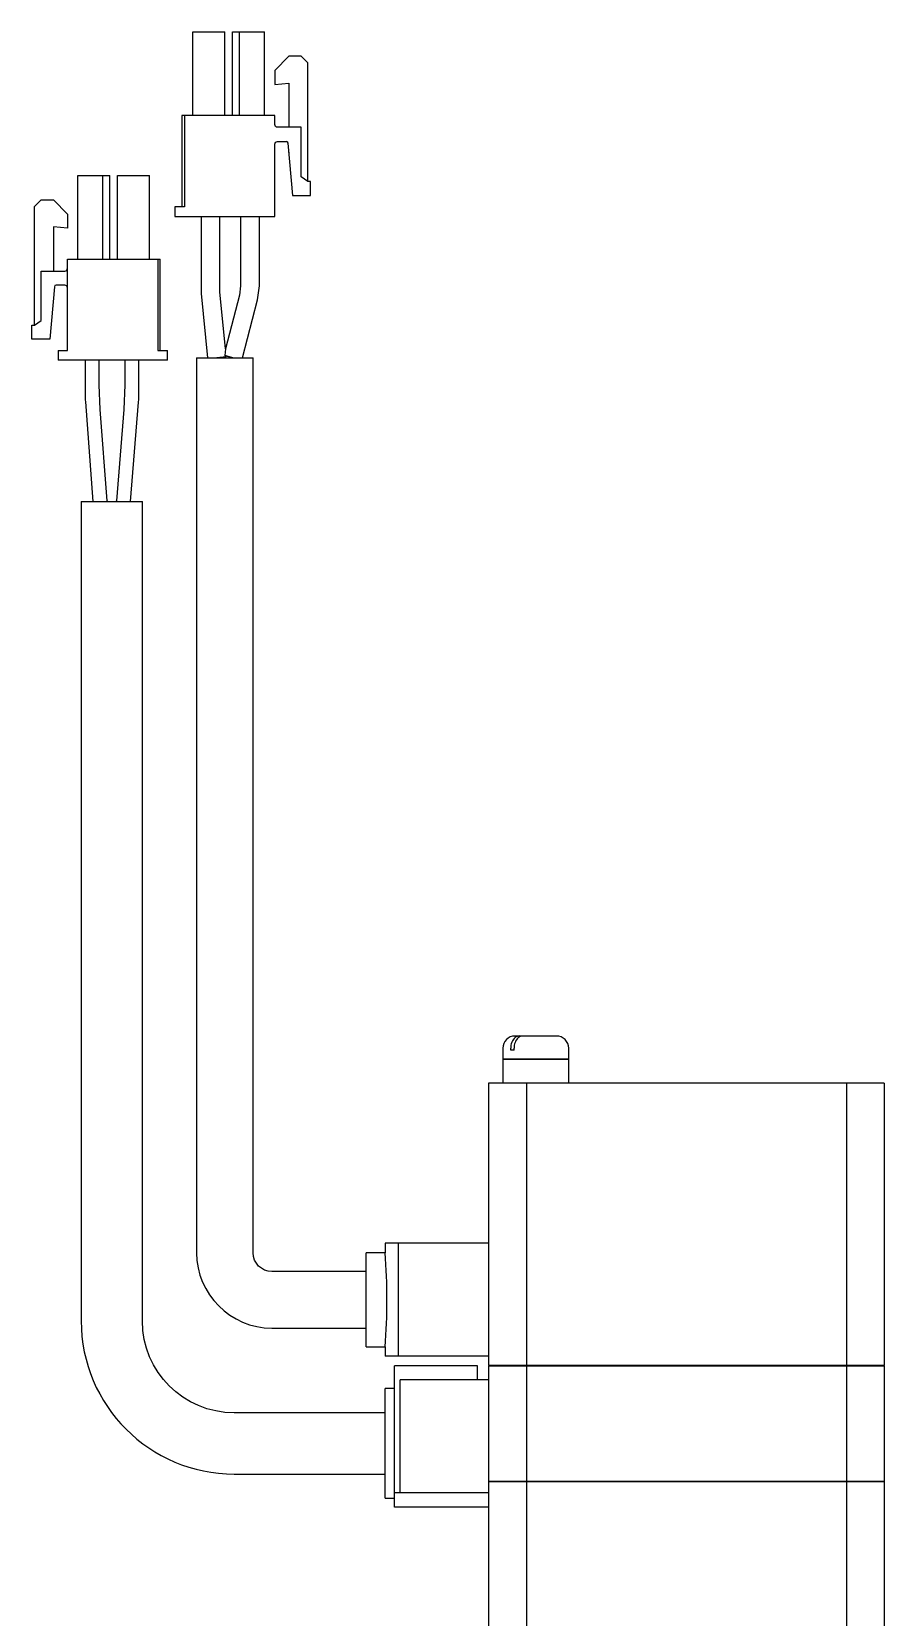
# Model space of a CAD drawing. Extents: x 0 to 1596, y -8 to 1260.
# Drawn here: x 664.4 to 754.9, y 635.9 to 804.2 of the extents above; entities that cross this region are included whole.
import ezdxf

# ---------------------------------------------------------------- set-up
doc = ezdxf.new("R2010")
doc.units = 0
doc.header["$LTSCALE"] = 0.5
doc.layers.add('MSM_CONTINUOUS', color=7, linetype='CONTINUOUS')

msp = doc.modelspace()

# ---------------------------------------------------------------- linework, layer by layer
at = {"layer": 'MSM_CONTINUOUS'}
for p, q in [((681.52, 795.27), (681.52, 804.17)), ((681.52, 804.17), (684.92, 804.17)), ((681.52, 795.27), (681.52, 804.17)), ((684.92, 795.27), (684.92, 804.17)), ((685.72, 795.27), (685.72, 804.17)), ((685.72, 804.17), (689.12, 804.17)), ((685.72, 795.27), (685.72, 804.17)), ((686.47, 795.27), (686.47, 804.17)), ((689.12, 795.27), (689.12, 804.17)), ((691.72, 801.57), (690.22, 800.07)), ((691.72, 801.57), (690.22, 800.07)), ((693.02, 801.57), (691.72, 801.57)), ((693.72, 800.87), (693.02, 801.57)), ((690.22, 800.07), (690.22, 798.57)), ((690.22, 800.07), (690.22, 798.57)), ((693.72, 788.27), (693.72, 800.87)), ((690.22, 798.57), (691.72, 798.7)), ((691.72, 798.7), (691.72, 794.02)), ((691.72, 798.7), (691.72, 794.02)), ((680.62, 795.27), (680.37, 795.27)), ((680.37, 795.27), (680.37, 785.57)), ((680.62, 795.27), (680.62, 785.57)), ((690.22, 795.27), (680.62, 795.27)), ((680.62, 795.27), (680.62, 785.57)), ((690.22, 794.32), (690.22, 795.27)), ((693.02, 794.02), (690.52, 794.02)), ((693.02, 788.77), (693.02, 794.02)), ((690.22, 784.57), (690.22, 792.22)), ((690.52, 792.52), (691.42, 792.52)), ((691.62, 792.34), (692.1, 786.77)), ((691.62, 792.34), (691.72, 791.19)), ((691.62, 792.34), (692.1, 786.77)), ((691.62, 792.34), (691.72, 791.19)), ((691.72, 791.19), (691.72, 791.19)), ((669.32, 780.02), (669.32, 788.92)), ((669.32, 788.92), (672.72, 788.92)), ((671.97, 780.02), (671.97, 788.92)), ((672.72, 780.02), (672.72, 788.92)), ((673.52, 788.92), (676.92, 788.92)), ((673.52, 780.02), (673.52, 788.92)), ((676.92, 780.02), (676.92, 788.92)), ((693.72, 788.27), (693.02, 788.77)), ((694.02, 788.27), (693.72, 788.27)), ((694.02, 786.77), (694.02, 788.27)), ((664.72, 785.62), (665.42, 786.32)), ((665.42, 786.32), (666.72, 786.32)), ((666.72, 786.32), (668.22, 784.82)), ((692.1, 786.77), (694.02, 786.77)), ((664.72, 773.02), (664.72, 785.62)), ((668.22, 784.82), (668.22, 783.32)), ((679.62, 785.57), (679.62, 784.57)), ((679.62, 785.57), (679.62, 784.57)), ((680.62, 785.57), (679.62, 785.57)), ((679.62, 784.57), (690.22, 784.57)), ((682.39, 784.57), (682.39, 776.67)), ((684.39, 776.67), (684.39, 784.57)), ((686.59, 784.57), (686.59, 777.21)), ((688.59, 777.21), (688.59, 784.57)), ((666.72, 783.45), (666.72, 778.77)), ((668.22, 783.32), (666.72, 783.45)), ((668.22, 780.02), (678.07, 780.02)), ((668.22, 770.32), (668.22, 780.02)), ((677.82, 780.02), (677.82, 770.32)), ((678.07, 770.32), (678.07, 780.02)), ((665.42, 778.77), (667.92, 778.77)), ((665.42, 773.52), (665.42, 778.77)), ((666.82, 777.09), (666.33, 771.52)), ((667.92, 777.27), (667.02, 777.27)), ((682.39, 776.67), (682.41, 776.38)), ((682.41, 776.38), (683.06, 769.57)), ((684.4, 776.57), (684.39, 776.67)), ((684.98, 770.52), (684.4, 776.57)), ((686.46, 776.2), (684.98, 770.52)), ((686.59, 777.21), (686.46, 776.2)), ((688.4, 775.7), (688.59, 777.21)), ((686.8, 769.57), (688.4, 775.7)), ((664.42, 773.02), (664.72, 773.02)), ((664.42, 771.52), (664.42, 773.02)), ((664.72, 773.02), (665.42, 773.52)), ((666.33, 771.52), (664.42, 771.52)), ((667.22, 770.32), (667.22, 769.32)), ((667.22, 770.32), (668.22, 770.32)), ((678.82, 769.32), (667.22, 769.32)), ((670.09, 769.32), (670.09, 765.69)), ((671.59, 766.69), (671.59, 769.32)), ((674.29, 769.32), (674.29, 766.69)), ((675.79, 765.72), (675.79, 769.32)), ((677.82, 770.32), (678.82, 770.32)), ((678.82, 769.32), (678.82, 770.32)), ((681.92, 769.57), (687.92, 769.57)), ((681.92, 769.57), (681.92, 674.57)), ((685.06, 769.67), (684.07, 769.57)), ((684.98, 770.52), (684.92, 769.79)), ((685.05, 769.76), (684.92, 769.79)), ((685.77, 769.57), (684.92, 769.79)), ((684.92, 769.79), (685.05, 769.76)), ((685.05, 769.76), (685.77, 769.57)), ((685.06, 769.67), (685.05, 769.76)), ((687.92, 674.57), (687.92, 769.57)), ((671.69, 764.06), (671.59, 766.69)), ((674.29, 766.69), (674.19, 764.06)), ((670.12, 764.89), (670.92, 754.32)), ((674.92, 754.32), (675.76, 764.86)), ((672.42, 754.38), (671.69, 764.06)), ((674.19, 764.06), (673.42, 754.38)), ((669.67, 754.32), (676.17, 754.32)), ((669.67, 754.32), (669.67, 667.32)), ((676.17, 667.32), (676.17, 754.32)), ((720.12, 697.57), (715.72, 697.57)), ((714.42, 696.27), (714.42, 695.12)), ((721.42, 695.12), (714.42, 695.12)), ((714.47, 695.12), (714.47, 695.07)), ((715.27, 696.07), (715.27, 696.27)), ((715.63, 696.07), (715.27, 696.07)), ((715.63, 696.07), (715.63, 696.27)), ((721.37, 695.07), (721.37, 695.12)), ((721.42, 695.12), (721.42, 696.27)), ((721.42, 695.07), (714.42, 695.07)), ((714.42, 695.07), (714.42, 692.57)), ((721.42, 692.57), (721.42, 695.07)), ((712.92, 692.57), (712.92, 662.62)), ((754.92, 692.57), (712.92, 692.57)), ((716.95, 692.57), (716.95, 662.62)), ((750.89, 692.57), (750.89, 662.62)), ((754.92, 692.57), (754.92, 662.62)), ((712.92, 675.57), (701.92, 675.57)), ((701.92, 675.57), (701.92, 674.57)), ((703.35, 663.57), (703.35, 675.57)), ((699.92, 664.57), (699.92, 674.57)), ((701.92, 674.57), (699.92, 674.57)), ((699.92, 672.57), (689.92, 672.57)), ((689.92, 666.57), (699.92, 666.57)), ((699.92, 664.57), (701.92, 664.57)), ((701.92, 664.57), (701.92, 663.57)), ((712.92, 663.57), (701.92, 663.57)), ((711.72, 662.57), (702.92, 662.57)), ((702.92, 647.57), (702.92, 662.57)), ((711.72, 661.07), (711.72, 662.57)), ((712.92, 662.62), (754.92, 662.62)), ((712.92, 662.57), (754.92, 662.57)), ((712.92, 662.57), (712.92, 626.32)), ((712.97, 662.62), (712.97, 662.57)), ((716.95, 662.57), (716.95, 650.32)), ((717.2, 662.62), (717.2, 662.57)), ((750.63, 662.62), (750.63, 662.57)), ((750.89, 662.57), (750.89, 650.32)), ((754.87, 662.62), (754.87, 662.57)), ((754.92, 662.57), (754.92, 650.32)), ((701.92, 648.5), (701.92, 660.14)), ((702.92, 660.14), (701.92, 660.14)), ((703.52, 649.07), (703.52, 661.07)), ((712.92, 661.07), (703.52, 661.07)), ((701.92, 657.57), (685.92, 657.57)), ((685.92, 651.07), (701.92, 651.07)), ((712.92, 650.32), (754.92, 650.32)), ((712.92, 650.27), (754.92, 650.27)), ((712.97, 650.32), (712.97, 650.27)), ((716.95, 650.27), (716.95, 626.32)), ((717.2, 650.32), (717.2, 650.27)), ((750.63, 650.32), (750.63, 650.27)), ((750.89, 650.27), (750.89, 626.32)), ((754.87, 650.32), (754.87, 650.27)), ((754.92, 650.27), (754.92, 626.32)), ((701.92, 648.5), (702.92, 648.5)), ((712.92, 649.07), (702.92, 649.07)), ((712.92, 647.57), (702.92, 647.57))]:
    msp.add_line(p, q, dxfattribs=at)
for points in [[(672.41, 754.38, 0), (672.41, 754.38, 0), (672.41, 754.38, 0), (672.41, 754.38, 0), (672.41, 754.37, 0), (672.41, 754.37, 0), (672.41, 754.37, 0), (672.41, 754.37, 0), (672.41, 754.37, 0), (672.41, 754.37, 0), (672.41, 754.37, 0), (672.41, 754.37, 0), (672.41, 754.37, 0), (672.41, 754.37, 0), (672.41, 754.37, 0), (672.41, 754.37, 0), (672.41, 754.37, 0), (672.41, 754.37, 0), (672.41, 754.37, 0), (672.41, 754.37, 0), (672.41, 754.37, 0), (672.41, 754.37, 0), (672.41, 754.37, 0), (672.41, 754.37, 0), (672.41, 754.37, 0), (672.41, 754.37, 0), (672.41, 754.37, 0), (672.41, 754.36, 0), (672.41, 754.36, 0), (672.41, 754.36, 0), (672.41, 754.36, 0), (672.41, 754.36, 0), (672.41, 754.36, 0), (672.41, 754.36, 0), (672.41, 754.36, 0), (672.41, 754.36, 0), (672.41, 754.36, 0), (672.41, 754.36, 0), (672.41, 754.36, 0), (672.41, 754.36, 0), (672.41, 754.36, 0), (672.41, 754.36, 0), (672.41, 754.36, 0), (672.41, 754.36, 0), (672.41, 754.36, 0), (672.41, 754.36, 0), (672.41, 754.36, 0), (672.41, 754.36, 0), (672.41, 754.36, 0), (672.41, 754.36, 0), (672.41, 754.35, 0), (672.41, 754.35, 0), (672.41, 754.35, 0), (672.41, 754.35, 0), (672.41, 754.35, 0), (672.41, 754.35, 0), (672.41, 754.35, 0), (672.41, 754.35, 0), (672.41, 754.35, 0), (672.41, 754.35, 0), (672.41, 754.35, 0), (672.41, 754.35, 0), (672.41, 754.35, 0), (672.41, 754.35, 0), (672.41, 754.35, 0), (672.41, 754.35, 0), (672.41, 754.35, 0), (672.41, 754.35, 0), (672.41, 754.35, 0), (672.41, 754.35, 0), (672.41, 754.35, 0), (672.41, 754.35, 0), (672.41, 754.35, 0), (672.41, 754.34, 0), (672.41, 754.34, 0), (672.41, 754.34, 0), (672.41, 754.34, 0), (672.41, 754.34, 0), (672.41, 754.34, 0), (672.41, 754.34, 0), (672.41, 754.34, 0), (672.41, 754.34, 0), (672.41, 754.34, 0), (672.4, 754.34, 0), (672.4, 754.34, 0), (672.4, 754.34, 0), (672.4, 754.34, 0), (672.4, 754.34, 0), (672.4, 754.34, 0), (672.4, 754.34, 0), (672.4, 754.34, 0), (672.4, 754.34, 0), (672.4, 754.34, 0), (672.4, 754.34, 0), (672.4, 754.34, 0), (672.4, 754.33, 0), (672.4, 754.33, 0), (672.4, 754.33, 0), (672.4, 754.33, 0), (672.4, 754.33, 0), (672.4, 754.33, 0), (672.4, 754.33, 0), (672.4, 754.33, 0), (672.4, 754.33, 0), (672.4, 754.33, 0), (672.4, 754.33, 0), (672.4, 754.33, 0), (672.4, 754.33, 0), (672.4, 754.33, 0), (672.4, 754.33, 0), (672.4, 754.33, 0), (672.4, 754.33, 0), (672.4, 754.33, 0), (672.4, 754.33, 0), (672.39, 754.33, 0), (672.39, 754.33, 0), (672.39, 754.33, 0), (672.39, 754.33, 0), (672.39, 754.32, 0), (672.39, 754.32, 0), (672.39, 754.32, 0), (672.39, 754.32, 0), (672.39, 754.32, 0), (672.39, 754.32, 0), (672.39, 754.32, 0), (672.39, 754.32, 0), (672.39, 754.32, 0), (672.39, 754.32, 0), (672.39, 754.32, 0)], [(673.45, 754.32, 0), (673.45, 754.32, 0), (673.45, 754.32, 0), (673.45, 754.32, 0), (673.45, 754.32, 0), (673.45, 754.32, 0), (673.45, 754.32, 0), (673.45, 754.32, 0), (673.45, 754.32, 0), (673.44, 754.32, 0), (673.44, 754.32, 0), (673.44, 754.33, 0), (673.44, 754.33, 0), (673.44, 754.33, 0), (673.44, 754.33, 0), (673.44, 754.33, 0), (673.44, 754.33, 0), (673.44, 754.33, 0), (673.44, 754.33, 0), (673.44, 754.33, 0), (673.44, 754.33, 0), (673.44, 754.33, 0), (673.44, 754.33, 0), (673.44, 754.33, 0), (673.44, 754.33, 0), (673.44, 754.33, 0), (673.44, 754.33, 0), (673.44, 754.33, 0), (673.44, 754.33, 0), (673.44, 754.33, 0), (673.44, 754.33, 0), (673.43, 754.33, 0), (673.43, 754.34, 0), (673.43, 754.34, 0), (673.43, 754.34, 0), (673.43, 754.34, 0), (673.43, 754.34, 0), (673.43, 754.34, 0), (673.43, 754.34, 0), (673.43, 754.34, 0), (673.43, 754.34, 0), (673.43, 754.34, 0), (673.43, 754.34, 0), (673.43, 754.34, 0), (673.43, 754.34, 0), (673.43, 754.34, 0), (673.43, 754.34, 0), (673.43, 754.34, 0), (673.43, 754.34, 0), (673.43, 754.34, 0), (673.43, 754.34, 0), (673.43, 754.34, 0), (673.43, 754.34, 0), (673.43, 754.35, 0), (673.43, 754.35, 0), (673.43, 754.35, 0), (673.43, 754.35, 0), (673.43, 754.35, 0), (673.43, 754.35, 0), (673.43, 754.35, 0), (673.43, 754.35, 0), (673.43, 754.35, 0), (673.43, 754.35, 0), (673.43, 754.35, 0), (673.43, 754.35, 0), (673.42, 754.35, 0), (673.42, 754.35, 0), (673.42, 754.35, 0), (673.42, 754.35, 0), (673.42, 754.35, 0), (673.42, 754.35, 0), (673.42, 754.35, 0), (673.42, 754.35, 0), (673.42, 754.35, 0), (673.42, 754.35, 0), (673.42, 754.36, 0), (673.42, 754.36, 0), (673.42, 754.36, 0), (673.42, 754.36, 0), (673.42, 754.36, 0), (673.42, 754.36, 0), (673.42, 754.36, 0), (673.42, 754.36, 0), (673.42, 754.36, 0), (673.42, 754.36, 0), (673.42, 754.36, 0), (673.42, 754.36, 0), (673.42, 754.36, 0), (673.42, 754.36, 0), (673.42, 754.36, 0), (673.42, 754.36, 0), (673.42, 754.36, 0), (673.42, 754.36, 0), (673.42, 754.36, 0), (673.42, 754.36, 0), (673.42, 754.36, 0), (673.42, 754.37, 0), (673.42, 754.37, 0), (673.42, 754.37, 0), (673.42, 754.37, 0), (673.42, 754.37, 0), (673.42, 754.37, 0), (673.42, 754.37, 0), (673.42, 754.37, 0), (673.42, 754.37, 0), (673.42, 754.37, 0), (673.42, 754.37, 0), (673.42, 754.37, 0), (673.42, 754.37, 0), (673.42, 754.37, 0), (673.42, 754.37, 0), (673.42, 754.37, 0), (673.42, 754.37, 0), (673.42, 754.37, 0), (673.42, 754.37, 0), (673.42, 754.37, 0), (673.42, 754.37, 0), (673.42, 754.37, 0), (673.42, 754.38, 0), (673.42, 754.38, 0), (673.42, 754.38, 0), (673.42, 754.38, 0), (673.42, 754.38, 0), (673.42, 754.38, 0), (673.42, 754.38, 0), (673.42, 754.38, 0), (673.42, 754.38, 0), (673.42, 754.38, 0), (673.42, 754.38, 0)]]:
    msp.add_polyline3d(points, dxfattribs=at)
at = {"layer": 'MSM_CONTINUOUS', "extrusion": (0, 0, -1)}
for centre, radius, start, end in [((-690.52, 794.32), 0.3, 270, 0), ((-690.52, 792.22), 0.3, 0, 90), ((-691.42, 792.32), 0.2, 90, 175), ((-691.42, 792.32), 0.2, 90, 175), ((-689.92, 674.57), 2, 270, 0), ((-685.92, 667.32), 9.75, 270, 0)]:
    msp.add_arc(centre, radius, start, end, dxfattribs=at)
at = {"layer": 'MSM_CONTINUOUS'}
for centre, radius, start, end in [((691.42, 792.32), 0.2, 5, 90), ((691.42, 792.32), 0.2, 5, 90), ((667.92, 779.07), 0.3, 270, 0), ((667.02, 777.07), 0.2, 90, 175), ((667.92, 776.97), 0.3, 0, 90), ((680.84, 765.69), 10.75, 180, 184.2892), ((665.04, 765.72), 10.75, 355.452, 0), ((715.72, 696.27), 1.3, 90, 180), ((716.68, 696.35), 1.41, 131.3743, 182.8178), ((717.01, 696.36), 1.39, 132.8199, 183.04), ((716.22, 696.82), 0.751, 91.7681, 128.8955), ((716.57, 696.82), 0.754, 95.8166, 131.8939), ((720.12, 696.27), 1.3, 0, 90), ((689.92, 674.57), 8, 180, 270), ((642.13, 669.57), 60, 355.2198, 4.7802), ((685.92, 667.32), 16.25, 180, 270)]:
    msp.add_arc(centre, radius, start, end, dxfattribs=at)

doc.saveas('drawing.dxf')
